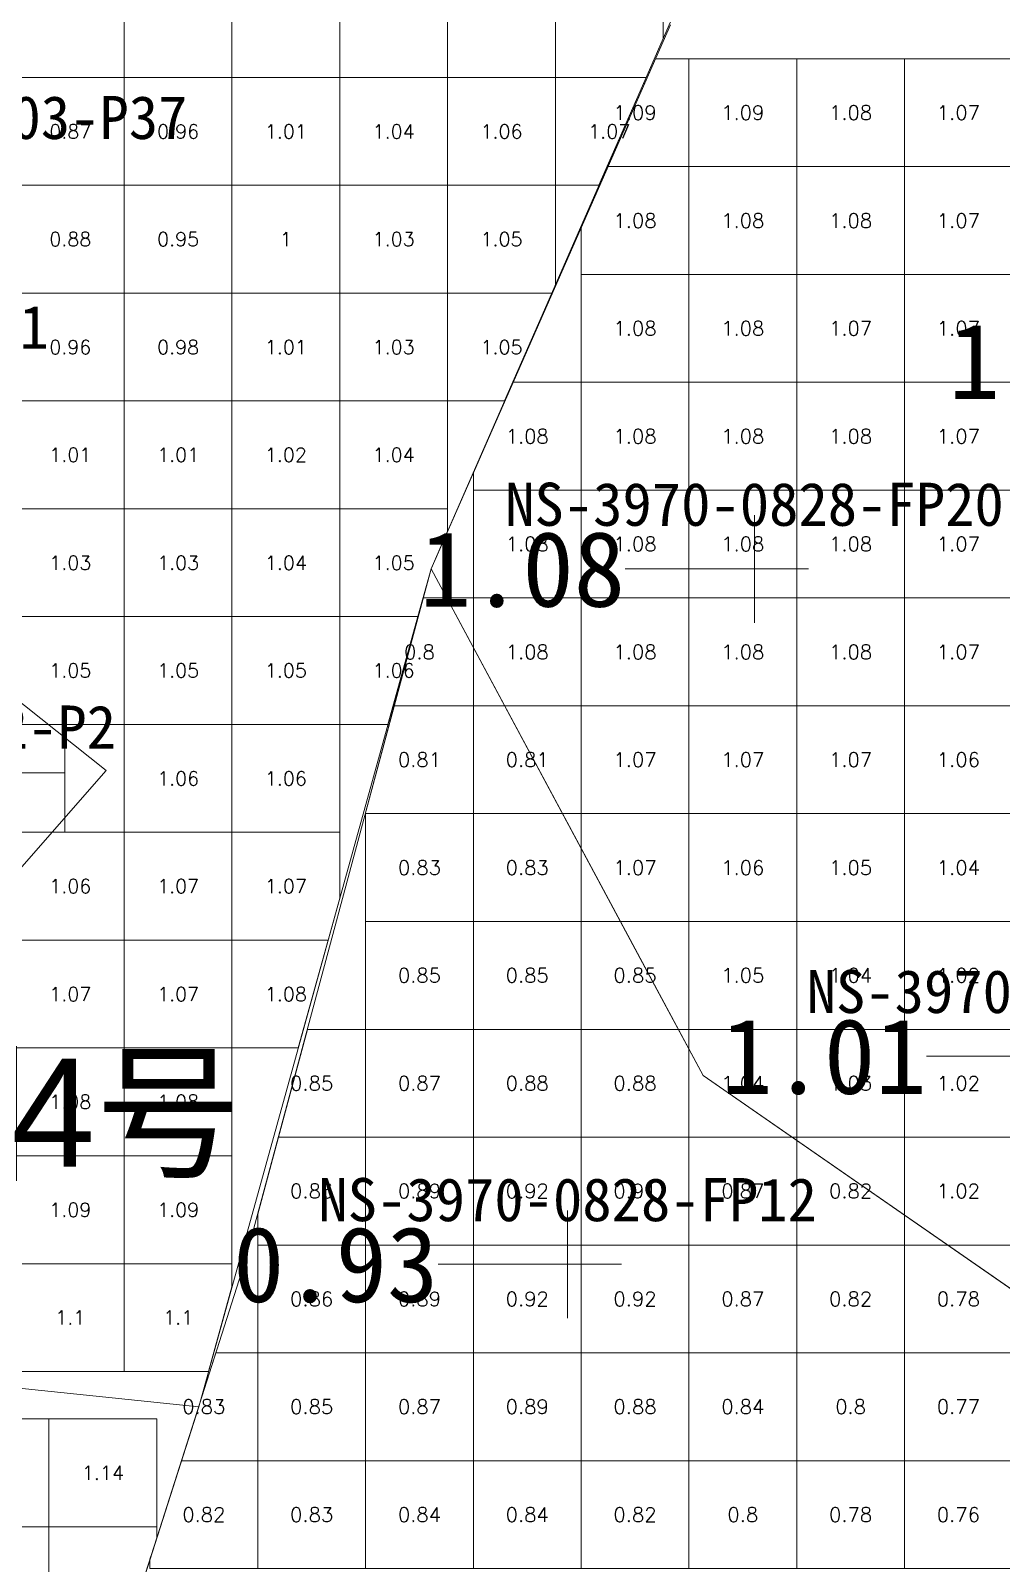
# Model space of a CAD drawing. Header units: inches. Extents: x 469759 to 470079, y 4349683 to 4349873.
# Drawn here: x 469979.03 to 469988.03, y 4349702.59 to 4349716.81 of the extents above; entities that cross this region are included whole.
import ezdxf
from ezdxf.enums import TextEntityAlignment as Align

# ---------------------------------------------------------------- set-up
doc = ezdxf.new("R2010")
doc.units = ezdxf.units.IN
doc.header["$MEASUREMENT"] = 0
for name, color, linetype, lineweight in [('0.500-1.000', 7, 'Continuous', 0), ('1.000-1.500', 7, 'Continuous', 0), ('孔口文字', 7, 'Continuous', 0), ('点', 7, 'Continuous', 0), ('爆区方格网', 7, 'Continuous', 0), ('线条', 7, 'Continuous', 0), ('钻孔', 7, 'Continuous', 0)]:
    doc.layers.add(name, color=color, linetype=linetype, lineweight=lineweight)
doc.styles.add('3dmine_textStyle_1', font='txt.shx', dxfattribs={"height": 1, "bigfont": 'gbcbig.shx'})
doc.styles.add('3dmine_textStyle_2', font='arial.ttf', dxfattribs={"height": 1})
doc.styles.add('3dmine_textStyle_3', font='SimSun.ttf', dxfattribs={"height": 1})

msp = doc.modelspace()

# ---------------------------------------------------------------- hatches: boundary and pattern name
at = {"layer": '钻孔', "linetype": 'Continuous', "lineweight": 0, "true_color": 0x00ffff, "extrusion": (0, 1, 0)}
for points in [[(-469979.305, 3960.459), (-469978.305, 3960.459), (-469978.305, 3971.459), (-469979.305, 3971.459)], [(-469985.009, 3959.937), (-469984.009, 3959.937), (-469984.009, 3970.937), (-469985.009, 3970.937)]]:
    msp.add_hatch(color=4, dxfattribs=at).paths.add_polyline_path(points, flags=0)
at = {"layer": '钻孔', "linetype": 'Continuous', "lineweight": 0, "true_color": 0x0000ff, "extrusion": (0, 1, 0)}
msp.add_hatch(color=5, dxfattribs=at).paths.add_polyline_path([(-469986.742, 3959.8), (-469985.742, 3959.8), (-469985.742, 3970.8), (-469986.742, 3970.8)], flags=0)

# ---------------------------------------------------------------- linework, layer by layer
at = {"color": 5, "linetype": 'Continuous', "lineweight": 0, "true_color": 0x0000ff}
for points in [[(469980.586, 4349704.045), (469982.742, 4349711.814), (469985.743, 4349718.671), (469986.901, 4349723.615), (469987.134, 4349724.617), (469983.959, 4349724.624), (469980.891, 4349722.864), (469978.637, 4349717.803)], [(469977.739, 4349711.524), (469979.727, 4349709.945), (469977.838, 4349707.792)], [(469943.125, 4349698.914), (469948.312, 4349700.172), (469951.744, 4349700.54), (469955.176, 4349700.908), (469960.076, 4349701.843), (469964.977, 4349702.777), (469969.164, 4349703.576), (469968.785, 4349706.741), (469971.373, 4349708.298), (469973.996, 4349706.916), (469974.487, 4349704.601), (469974.777, 4349704.646), (469980.586, 4349704.045)]]:
    msp.add_lwpolyline(points, dxfattribs=at)
at = {"color": 7, "linetype": 'Continuous', "lineweight": 0, "elevation": 1985.963}
msp.add_lwpolyline([(469965.776, 4349715.583), (469961.738, 4349713.214), (469958.801, 4349711.094), (469961.253, 4349709.481), (469963.086, 4349711.336), (469964.697, 4349711.369), (469968.341, 4349711.011), (469971.985, 4349710.652), (469973.465, 4349710.166), (469974.945, 4349709.68), (469976.392, 4349708.736), (469977.838, 4349707.792), (469979.727, 4349709.945), (469977.739, 4349711.524), (469973.831, 4349712.629), (469971.854, 4349713.965), (469968.57, 4349714.27), (469965.776, 4349715.583), (469965.776, 4349715.583)], dxfattribs=at)
at = {"layer": '0.500-1.000', "color": 4, "linetype": 'Continuous', "lineweight": 0, "true_color": 0x00ffff}
msp.add_lwpolyline([(469978.742, 4349698.281), (469980.154, 4349702.694), (469981.009, 4349705.366), (469982.742, 4349711.814), (469985.267, 4349707.116), (469988.107, 4349705.148), (469988.558, 4349704.836), (469990.942, 4349707.038), (469990.864, 4349707.283), (469990.139, 4349709.552), (469993.3, 4349711.78), (469995.933, 4349710.561), (469998.897, 4349709.188), (470000.187, 4349710.546), (470000.892, 4349711.288), (469997.67, 4349714.286), (469997.501, 4349716.07), (469997.307, 4349718.121), (469996.76, 4349719.232), (469994.803, 4349723.2), (469997.774, 4349724.997), (470000.469, 4349723.908), (470003.514, 4349725.713), (470004.352, 4349723.499)], dxfattribs=at)
at = {"layer": '1.000-1.500', "color": 5, "linetype": 'Continuous', "lineweight": 0, "true_color": 0x0000ff}
for points in [[(469995.839, 4349718.091), (469993.144, 4349716.406), (469993.327, 4349716.277), (469995.366, 4349714.835), (469995.8, 4349714.527), (469997.67, 4349714.286), (470000.892, 4349711.288), (469998.897, 4349709.188), (469994.336, 4349711.301), (469993.3, 4349711.78), (469990.902, 4349710.09), (469990.139, 4349709.552), (469990.942, 4349707.038), (469988.558, 4349704.836), (469985.267, 4349707.116), (469984.751, 4349708.076), (469982.742, 4349711.814), (469984.963, 4349716.86)], [(469980.586, 4349704.045), (469978.742, 4349698.281), (469978.712, 4349698.088), (469978.134, 4349694.377), (469976.821, 4349695.198), (469975.507, 4349696.019), (469969.813, 4349695.41), (469969.727, 4349695.4), (469967.021, 4349693.208), (469967.03, 4349693.066), (469967.189, 4349690.675), (469963.589, 4349689.93), (469959.281, 4349692.782), (469961.312, 4349695.804), (469960.559, 4349696.43), (469955.176, 4349700.908), (469959.333, 4349701.779), (469963.489, 4349702.65), (469966.331, 4349703.2), (469966.61, 4349703.254), (469969.73, 4349703.858), (469971.924, 4349704.201), (469974.777, 4349704.646), (469980.586, 4349704.045)]]:
    msp.add_lwpolyline(points, dxfattribs=at)
at = {"layer": '点', "color": 138, "linetype": 'Continuous', "lineweight": 0, "true_color": 0x004c4c}
for points, elevation in [([(469985.742, 4349711.314), (469985.742, 4349712.314)], 3970.8), ([(469986.242, 4349711.814), (469985.242, 4349711.814)], 3970.8), ([(469984.009, 4349704.866), (469984.009, 4349705.866)], 3970.937), ([(469984.509, 4349705.366), (469983.509, 4349705.366)], 3970.937)]:
    msp.add_lwpolyline(points, dxfattribs=dict(at, elevation=elevation))
at = {"layer": '爆区方格网', "color": 5, "linetype": 'Continuous', "lineweight": 0, "true_color": 0x0000ff}
for points, elevation in [([(469979.895, 4349716.372), (469978.895, 4349716.372), (469978.895, 4349717.372), (469979.895, 4349717.372), (469979.895, 4349716.372)], 3971.284), ([(469980.895, 4349716.372), (469979.895, 4349716.372), (469979.895, 4349717.372), (469980.895, 4349717.372), (469980.895, 4349716.372)], 3971.284), ([(469981.895, 4349716.372), (469980.895, 4349716.372), (469980.895, 4349717.372), (469981.895, 4349717.372), (469981.895, 4349716.372)], 3971.284), ([(469982.895, 4349716.372), (469981.895, 4349716.372), (469981.895, 4349717.372), (469982.895, 4349717.372), (469982.895, 4349716.372)], 3971.284), ([(469983.895, 4349716.372), (469982.895, 4349716.372), (469982.895, 4349717.372), (469983.895, 4349717.372), (469983.895, 4349716.372)], 3971.284), ([(469984.895, 4349716.734), (469984.737, 4349716.372), (469983.895, 4349716.372), (469983.895, 4349717.372), (469984.895, 4349717.372), (469984.895, 4349716.734)], 3971.284), ([(469985.134, 4349715.545), (469984.385, 4349715.545), (469984.825, 4349716.545), (469985.134, 4349716.545), (469985.134, 4349715.545)], 3971.003), ([(469986.134, 4349715.545), (469985.134, 4349715.545), (469985.134, 4349716.545), (469986.134, 4349716.545), (469986.134, 4349715.545)], 3971.003), ([(469987.134, 4349715.545), (469986.134, 4349715.545), (469986.134, 4349716.545), (469987.134, 4349716.545), (469987.134, 4349715.545)], 3971.003), ([(469988.134, 4349715.545), (469987.134, 4349715.545), (469987.134, 4349716.545), (469988.134, 4349716.545), (469988.134, 4349715.545)], 3971.003), ([(469979.895, 4349715.372), (469978.895, 4349715.372), (469978.895, 4349716.372), (469979.895, 4349716.372), (469979.895, 4349715.372)], 3971.284), ([(469980.895, 4349715.372), (469979.895, 4349715.372), (469979.895, 4349716.372), (469980.895, 4349716.372), (469980.895, 4349715.372)], 3971.284), ([(469981.895, 4349715.372), (469980.895, 4349715.372), (469980.895, 4349716.372), (469981.895, 4349716.372), (469981.895, 4349715.372)], 3971.284), ([(469982.895, 4349715.372), (469981.895, 4349715.372), (469981.895, 4349716.372), (469982.895, 4349716.372), (469982.895, 4349715.372)], 3971.284), ([(469983.895, 4349715.372), (469982.895, 4349715.372), (469982.895, 4349716.372), (469983.895, 4349716.372), (469983.895, 4349715.372)], 3971.284), ([(469984.299, 4349715.372), (469983.895, 4349715.372), (469983.895, 4349716.372), (469984.737, 4349716.372), (469984.299, 4349715.372)], 3971.284), ([(469985.134, 4349714.545), (469984.134, 4349714.545), (469984.134, 4349714.977), (469984.385, 4349715.545), (469985.134, 4349715.545), (469985.134, 4349714.545)], 3971.003), ([(469986.134, 4349714.545), (469985.134, 4349714.545), (469985.134, 4349715.545), (469986.134, 4349715.545), (469986.134, 4349714.545)], 3971.003), ([(469987.134, 4349714.545), (469986.134, 4349714.545), (469986.134, 4349715.545), (469987.134, 4349715.545), (469987.134, 4349714.545)], 3971.003), ([(469988.134, 4349714.545), (469987.134, 4349714.545), (469987.134, 4349715.545), (469988.134, 4349715.545), (469988.134, 4349714.545)], 3971.003), ([(469979.895, 4349714.372), (469978.895, 4349714.372), (469978.895, 4349715.372), (469979.895, 4349715.372), (469979.895, 4349714.372)], 3971.284), ([(469980.895, 4349714.372), (469979.895, 4349714.372), (469979.895, 4349715.372), (469980.895, 4349715.372), (469980.895, 4349714.372)], 3971.284), ([(469981.895, 4349714.372), (469980.895, 4349714.372), (469980.895, 4349715.372), (469981.895, 4349715.372), (469981.895, 4349714.372)], 3971.284), ([(469982.895, 4349714.372), (469981.895, 4349714.372), (469981.895, 4349715.372), (469982.895, 4349715.372), (469982.895, 4349714.372)], 3971.284), ([(469983.895, 4349714.449), (469983.861, 4349714.372), (469982.895, 4349714.372), (469982.895, 4349715.372), (469983.895, 4349715.372), (469983.895, 4349714.449)], 3971.284), ([(469985.134, 4349713.545), (469984.134, 4349713.545), (469984.134, 4349714.545), (469985.134, 4349714.545), (469985.134, 4349713.545)], 3971.003), ([(469986.134, 4349713.545), (469985.134, 4349713.545), (469985.134, 4349714.545), (469986.134, 4349714.545), (469986.134, 4349713.545)], 3971.003), ([(469987.134, 4349713.545), (469986.134, 4349713.545), (469986.134, 4349714.545), (469987.134, 4349714.545), (469987.134, 4349713.545)], 3971.003), ([(469988.134, 4349713.545), (469987.134, 4349713.545), (469987.134, 4349714.545), (469988.134, 4349714.545), (469988.134, 4349713.545)], 3971.003), ([(469979.895, 4349713.372), (469978.895, 4349713.372), (469978.895, 4349714.372), (469979.895, 4349714.372), (469979.895, 4349713.372)], 3971.284), ([(469980.895, 4349713.372), (469979.895, 4349713.372), (469979.895, 4349714.372), (469980.895, 4349714.372), (469980.895, 4349713.372)], 3971.284), ([(469981.895, 4349713.372), (469980.895, 4349713.372), (469980.895, 4349714.372), (469981.895, 4349714.372), (469981.895, 4349713.372)], 3971.284), ([(469982.895, 4349713.372), (469981.895, 4349713.372), (469981.895, 4349714.372), (469982.895, 4349714.372), (469982.895, 4349713.372)], 3971.284), ([(469983.424, 4349713.372), (469982.895, 4349713.372), (469982.895, 4349714.372), (469983.861, 4349714.372), (469983.424, 4349713.372)], 3971.284), ([(469984.134, 4349712.545), (469983.134, 4349712.545), (469983.134, 4349712.705), (469983.504, 4349713.545), (469984.134, 4349713.545), (469984.134, 4349712.545)], 3971.003), ([(469985.134, 4349712.545), (469984.134, 4349712.545), (469984.134, 4349713.545), (469985.134, 4349713.545), (469985.134, 4349712.545)], 3971.003), ([(469986.134, 4349712.545), (469985.134, 4349712.545), (469985.134, 4349713.545), (469986.134, 4349713.545), (469986.134, 4349712.545)], 3971.003), ([(469987.134, 4349712.545), (469986.134, 4349712.545), (469986.134, 4349713.545), (469987.134, 4349713.545), (469987.134, 4349712.545)], 3971.003), ([(469988.134, 4349712.545), (469987.134, 4349712.545), (469987.134, 4349713.545), (469988.134, 4349713.545), (469988.134, 4349712.545)], 3971.003), ([(469979.895, 4349712.372), (469978.895, 4349712.372), (469978.895, 4349713.372), (469979.895, 4349713.372), (469979.895, 4349712.372)], 3971.284), ([(469980.895, 4349712.372), (469979.895, 4349712.372), (469979.895, 4349713.372), (469980.895, 4349713.372), (469980.895, 4349712.372)], 3971.284), ([(469981.895, 4349712.372), (469980.895, 4349712.372), (469980.895, 4349713.372), (469981.895, 4349713.372), (469981.895, 4349712.372)], 3971.284), ([(469982.895, 4349712.372), (469981.895, 4349712.372), (469981.895, 4349713.372), (469982.895, 4349713.372), (469982.895, 4349712.372)], 3971.284), ([(469984.134, 4349711.545), (469983.134, 4349711.545), (469983.134, 4349712.545), (469984.134, 4349712.545), (469984.134, 4349711.545)], 3971.003), ([(469985.134, 4349711.545), (469984.134, 4349711.545), (469984.134, 4349712.545), (469985.134, 4349712.545), (469985.134, 4349711.545)], 3971.003), ([(469986.134, 4349711.545), (469985.134, 4349711.545), (469985.134, 4349712.545), (469986.134, 4349712.545), (469986.134, 4349711.545)], 3971.003), ([(469987.134, 4349711.545), (469986.134, 4349711.545), (469986.134, 4349712.545), (469987.134, 4349712.545), (469987.134, 4349711.545)], 3971.003), ([(469988.134, 4349711.545), (469987.134, 4349711.545), (469987.134, 4349712.545), (469988.134, 4349712.545), (469988.134, 4349711.545)], 3971.003), ([(469979.895, 4349711.372), (469978.895, 4349711.372), (469978.895, 4349712.372), (469979.895, 4349712.372), (469979.895, 4349711.372)], 3971.284), ([(469980.895, 4349711.372), (469979.895, 4349711.372), (469979.895, 4349712.372), (469980.895, 4349712.372), (469980.895, 4349711.372)], 3971.284), ([(469981.895, 4349711.372), (469980.895, 4349711.372), (469980.895, 4349712.372), (469981.895, 4349712.372), (469981.895, 4349711.372)], 3971.284), ([(469982.895, 4349712.164), (469982.742, 4349711.814), (469982.619, 4349711.372), (469981.895, 4349711.372), (469981.895, 4349712.372), (469982.895, 4349712.372), (469982.895, 4349712.164)], 3971.284), ([(469984.134, 4349710.545), (469983.134, 4349710.545), (469983.134, 4349711.545), (469984.134, 4349711.545), (469984.134, 4349710.545)], 3971.003), ([(469985.134, 4349710.545), (469984.134, 4349710.545), (469984.134, 4349711.545), (469985.134, 4349711.545), (469985.134, 4349710.545)], 3971.003), ([(469986.134, 4349710.545), (469985.134, 4349710.545), (469985.134, 4349711.545), (469986.134, 4349711.545), (469986.134, 4349710.545)], 3971.003), ([(469987.134, 4349710.545), (469986.134, 4349710.545), (469986.134, 4349711.545), (469987.134, 4349711.545), (469987.134, 4349710.545)], 3971.003), ([(469988.134, 4349710.545), (469987.134, 4349710.545), (469987.134, 4349711.545), (469988.134, 4349711.545), (469988.134, 4349710.545)], 3971.003), ([(469979.895, 4349710.372), (469978.895, 4349710.372), (469978.895, 4349711.372), (469979.895, 4349711.372), (469979.895, 4349710.372)], 3971.284), ([(469980.895, 4349710.372), (469979.895, 4349710.372), (469979.895, 4349711.372), (469980.895, 4349711.372), (469980.895, 4349710.372)], 3971.284), ([(469981.895, 4349710.372), (469980.895, 4349710.372), (469980.895, 4349711.372), (469981.895, 4349711.372), (469981.895, 4349710.372)], 3971.284), ([(469982.342, 4349710.372), (469981.895, 4349710.372), (469981.895, 4349711.372), (469982.619, 4349711.372), (469982.342, 4349710.372)], 3971.284), ([(469985.134, 4349709.545), (469984.134, 4349709.545), (469984.134, 4349710.545), (469985.134, 4349710.545), (469985.134, 4349709.545)], 3971.003), ([(469986.134, 4349709.545), (469985.134, 4349709.545), (469985.134, 4349710.545), (469986.134, 4349710.545), (469986.134, 4349709.545)], 3971.003), ([(469987.134, 4349709.545), (469986.134, 4349709.545), (469986.134, 4349710.545), (469987.134, 4349710.545), (469987.134, 4349709.545)], 3971.003), ([(469988.134, 4349709.545), (469987.134, 4349709.545), (469987.134, 4349710.545), (469988.134, 4349710.545), (469988.134, 4349709.545)], 3971.003), ([(469980.895, 4349709.372), (469979.895, 4349709.372), (469979.895, 4349710.372), (469980.895, 4349710.372), (469980.895, 4349709.372)], 3971.284), ([(469981.895, 4349709.372), (469980.895, 4349709.372), (469980.895, 4349710.372), (469981.895, 4349710.372), (469981.895, 4349709.372)], 3971.284), ([(469985.134, 4349708.545), (469984.134, 4349708.545), (469984.134, 4349709.545), (469985.134, 4349709.545), (469985.134, 4349708.545)], 3971.003), ([(469986.134, 4349708.545), (469985.134, 4349708.545), (469985.134, 4349709.545), (469986.134, 4349709.545), (469986.134, 4349708.545)], 3971.003), ([(469987.134, 4349708.545), (469986.134, 4349708.545), (469986.134, 4349709.545), (469987.134, 4349709.545), (469987.134, 4349708.545)], 3971.003), ([(469988.134, 4349708.545), (469987.134, 4349708.545), (469987.134, 4349709.545), (469988.134, 4349709.545), (469988.134, 4349708.545)], 3971.003), ([(469979.895, 4349708.372), (469978.895, 4349708.372), (469978.895, 4349709.372), (469979.895, 4349709.372), (469979.895, 4349708.372)], 3971.284), ([(469980.895, 4349708.372), (469979.895, 4349708.372), (469979.895, 4349709.372), (469980.895, 4349709.372), (469980.895, 4349708.372)], 3971.284), ([(469981.895, 4349708.762), (469981.787, 4349708.372), (469980.895, 4349708.372), (469980.895, 4349709.372), (469981.895, 4349709.372), (469981.895, 4349708.762)], 3971.284), ([(469986.134, 4349707.545), (469985.134, 4349707.545), (469985.134, 4349708.545), (469986.134, 4349708.545), (469986.134, 4349707.545)], 3971.003), ([(469987.134, 4349707.545), (469986.134, 4349707.545), (469986.134, 4349708.545), (469987.134, 4349708.545), (469987.134, 4349707.545)], 3971.003), ([(469988.134, 4349707.545), (469987.134, 4349707.545), (469987.134, 4349708.545), (469988.134, 4349708.545), (469988.134, 4349707.545)], 3971.003), ([(469979.895, 4349707.372), (469978.895, 4349707.372), (469978.895, 4349708.372), (469979.895, 4349708.372), (469979.895, 4349707.372)], 3971.284), ([(469980.895, 4349707.372), (469979.895, 4349707.372), (469979.895, 4349708.372), (469980.895, 4349708.372), (469980.895, 4349707.372)], 3971.284), ([(469981.509, 4349707.372), (469980.895, 4349707.372), (469980.895, 4349708.372), (469981.787, 4349708.372), (469981.509, 4349707.372)], 3971.284), ([(469986.134, 4349706.545), (469985.134, 4349706.545), (469985.134, 4349707.545), (469986.134, 4349707.545), (469986.134, 4349706.545)], 3971.003), ([(469987.134, 4349706.545), (469986.134, 4349706.545), (469986.134, 4349707.545), (469987.134, 4349707.545), (469987.134, 4349706.545)], 3971.003), ([(469988.134, 4349706.545), (469987.134, 4349706.545), (469987.134, 4349707.545), (469988.134, 4349707.545), (469988.134, 4349706.545)], 3971.003), ([(469979.895, 4349706.372), (469978.895, 4349706.372), (469978.895, 4349707.372), (469979.895, 4349707.372), (469979.895, 4349706.372)], 3971.284), ([(469980.895, 4349706.372), (469979.895, 4349706.372), (469979.895, 4349707.372), (469980.895, 4349707.372), (469980.895, 4349706.372)], 3971.284), ([(469988.134, 4349705.545), (469987.134, 4349705.545), (469987.134, 4349706.545), (469988.134, 4349706.545), (469988.134, 4349705.545)], 3971.003), ([(469979.895, 4349705.372), (469978.895, 4349705.372), (469978.895, 4349706.372), (469979.895, 4349706.372), (469979.895, 4349705.372)], 3971.284), ([(469980.895, 4349705.372), (469979.895, 4349705.372), (469979.895, 4349706.372), (469980.895, 4349706.372), (469980.895, 4349705.372)], 3971.284), ([(469979.895, 4349704.372), (469978.895, 4349704.372), (469978.895, 4349705.372), (469979.895, 4349705.372), (469979.895, 4349704.372)], 3971.284), ([(469980.895, 4349705.158), (469980.677, 4349704.372), (469979.895, 4349704.372), (469979.895, 4349705.372), (469980.895, 4349705.372), (469980.895, 4349705.158)], 3971.284), ([(469979.197, 4349702.933), (469978.197, 4349702.933), (469978.197, 4349703.933), (469979.197, 4349703.933), (469979.197, 4349702.933)], 3969.867), ([(469980.197, 4349702.933), (469979.197, 4349702.933), (469979.197, 4349703.933), (469980.197, 4349703.933), (469980.197, 4349702.933)], 3969.867), ([(469979.197, 4349701.933), (469978.197, 4349701.933), (469978.197, 4349702.933), (469979.197, 4349702.933), (469979.197, 4349701.933)], 3969.867), ([(469980.197, 4349702.829), (469979.91, 4349701.933), (469979.197, 4349701.933), (469979.197, 4349702.933), (469980.197, 4349702.933), (469980.197, 4349702.829)], 3969.867)]:
    msp.add_lwpolyline(points, dxfattribs=dict(at, elevation=elevation))
at = {"layer": '爆区方格网', "color": 4, "linetype": 'Continuous', "lineweight": 0, "true_color": 0x00ffff, "elevation": 3969.894}
for points in [[(469983.134, 4349710.545), (469982.401, 4349710.545), (469982.67, 4349711.545), (469983.134, 4349711.545), (469983.134, 4349710.545)], [(469983.134, 4349709.545), (469982.134, 4349709.545), (469982.134, 4349709.553), (469982.401, 4349710.545), (469983.134, 4349710.545), (469983.134, 4349709.545)], [(469984.134, 4349709.545), (469983.134, 4349709.545), (469983.134, 4349710.545), (469984.134, 4349710.545), (469984.134, 4349709.545)], [(469983.134, 4349708.545), (469982.134, 4349708.545), (469982.134, 4349709.545), (469983.134, 4349709.545), (469983.134, 4349708.545)], [(469984.134, 4349708.545), (469983.134, 4349708.545), (469983.134, 4349709.545), (469984.134, 4349709.545), (469984.134, 4349708.545)], [(469983.134, 4349707.545), (469982.134, 4349707.545), (469982.134, 4349708.545), (469983.134, 4349708.545), (469983.134, 4349707.545)], [(469984.134, 4349707.545), (469983.134, 4349707.545), (469983.134, 4349708.545), (469984.134, 4349708.545), (469984.134, 4349707.545)], [(469985.134, 4349707.545), (469984.134, 4349707.545), (469984.134, 4349708.545), (469985.134, 4349708.545), (469985.134, 4349707.545)], [(469982.134, 4349706.545), (469981.326, 4349706.545), (469981.595, 4349707.545), (469982.134, 4349707.545), (469982.134, 4349706.545)], [(469983.134, 4349706.545), (469982.134, 4349706.545), (469982.134, 4349707.545), (469983.134, 4349707.545), (469983.134, 4349706.545)], [(469984.134, 4349706.545), (469983.134, 4349706.545), (469983.134, 4349707.545), (469984.134, 4349707.545), (469984.134, 4349706.545)], [(469985.134, 4349706.545), (469984.134, 4349706.545), (469984.134, 4349707.545), (469985.134, 4349707.545), (469985.134, 4349706.545)], [(469982.134, 4349705.545), (469981.134, 4349705.545), (469981.134, 4349705.832), (469981.326, 4349706.545), (469982.134, 4349706.545), (469982.134, 4349705.545)], [(469983.134, 4349705.545), (469982.134, 4349705.545), (469982.134, 4349706.545), (469983.134, 4349706.545), (469983.134, 4349705.545)], [(469984.134, 4349705.545), (469983.134, 4349705.545), (469983.134, 4349706.545), (469984.134, 4349706.545), (469984.134, 4349705.545)], [(469985.134, 4349705.545), (469984.134, 4349705.545), (469984.134, 4349706.545), (469985.134, 4349706.545), (469985.134, 4349705.545)], [(469986.134, 4349705.545), (469985.134, 4349705.545), (469985.134, 4349706.545), (469986.134, 4349706.545), (469986.134, 4349705.545)], [(469987.134, 4349705.545), (469986.134, 4349705.545), (469986.134, 4349706.545), (469987.134, 4349706.545), (469987.134, 4349705.545)], [(469982.134, 4349704.545), (469981.134, 4349704.545), (469981.134, 4349705.545), (469982.134, 4349705.545), (469982.134, 4349704.545)], [(469983.134, 4349704.545), (469982.134, 4349704.545), (469982.134, 4349705.545), (469983.134, 4349705.545), (469983.134, 4349704.545)], [(469984.134, 4349704.545), (469983.134, 4349704.545), (469983.134, 4349705.545), (469984.134, 4349705.545), (469984.134, 4349704.545)], [(469985.134, 4349704.545), (469984.134, 4349704.545), (469984.134, 4349705.545), (469985.134, 4349705.545), (469985.134, 4349704.545)], [(469986.134, 4349704.545), (469985.134, 4349704.545), (469985.134, 4349705.545), (469986.134, 4349705.545), (469986.134, 4349704.545)], [(469987.134, 4349704.545), (469986.134, 4349704.545), (469986.134, 4349705.545), (469987.134, 4349705.545), (469987.134, 4349704.545)], [(469988.134, 4349704.545), (469987.134, 4349704.545), (469987.134, 4349705.545), (469988.134, 4349705.545), (469988.134, 4349704.545)], [(469981.134, 4349703.545), (469980.426, 4349703.545), (469980.746, 4349704.545), (469981.134, 4349704.545), (469981.134, 4349703.545)], [(469982.134, 4349703.545), (469981.134, 4349703.545), (469981.134, 4349704.545), (469982.134, 4349704.545), (469982.134, 4349703.545)], [(469983.134, 4349703.545), (469982.134, 4349703.545), (469982.134, 4349704.545), (469983.134, 4349704.545), (469983.134, 4349703.545)], [(469984.134, 4349703.545), (469983.134, 4349703.545), (469983.134, 4349704.545), (469984.134, 4349704.545), (469984.134, 4349703.545)], [(469985.134, 4349703.545), (469984.134, 4349703.545), (469984.134, 4349704.545), (469985.134, 4349704.545), (469985.134, 4349703.545)], [(469986.134, 4349703.545), (469985.134, 4349703.545), (469985.134, 4349704.545), (469986.134, 4349704.545), (469986.134, 4349703.545)], [(469987.134, 4349703.545), (469986.134, 4349703.545), (469986.134, 4349704.545), (469987.134, 4349704.545), (469987.134, 4349703.545)], [(469988.134, 4349703.545), (469987.134, 4349703.545), (469987.134, 4349704.545), (469988.134, 4349704.545), (469988.134, 4349703.545)], [(469981.134, 4349702.545), (469980.134, 4349702.545), (469980.134, 4349702.633), (469980.154, 4349702.694), (469980.426, 4349703.545), (469981.134, 4349703.545), (469981.134, 4349702.545)], [(469982.134, 4349702.545), (469981.134, 4349702.545), (469981.134, 4349703.545), (469982.134, 4349703.545), (469982.134, 4349702.545)], [(469983.134, 4349702.545), (469982.134, 4349702.545), (469982.134, 4349703.545), (469983.134, 4349703.545), (469983.134, 4349702.545)], [(469984.134, 4349702.545), (469983.134, 4349702.545), (469983.134, 4349703.545), (469984.134, 4349703.545), (469984.134, 4349702.545)], [(469985.134, 4349702.545), (469984.134, 4349702.545), (469984.134, 4349703.545), (469985.134, 4349703.545), (469985.134, 4349702.545)], [(469986.134, 4349702.545), (469985.134, 4349702.545), (469985.134, 4349703.545), (469986.134, 4349703.545), (469986.134, 4349702.545)], [(469987.134, 4349702.545), (469986.134, 4349702.545), (469986.134, 4349703.545), (469987.134, 4349703.545), (469987.134, 4349702.545)], [(469988.134, 4349702.545), (469987.134, 4349702.545), (469987.134, 4349703.545), (469988.134, 4349703.545), (469988.134, 4349702.545)]]:
    msp.add_lwpolyline(points, dxfattribs=at)
at = {"layer": '爆区方格网', "color": 1, "linetype": 'Continuous', "lineweight": 0, "true_color": 0xff0000, "elevation": 3971.086}
for points in [[(469978.895, 4349710.372), (469979.344, 4349710.372), (469979.344, 4349709.924), (469978.344, 4349709.924), (469978.344, 4349710.924), (469978.895, 4349710.924), (469978.895, 4349710.372)], [(469979.344, 4349709.372), (469978.895, 4349709.372), (469978.895, 4349708.924), (469978.344, 4349708.924), (469978.344, 4349709.924), (469979.344, 4349709.924), (469979.344, 4349709.372)]]:
    msp.add_lwpolyline(points, dxfattribs=at)
at = {"layer": '线条', "color": 138, "linetype": 'Continuous', "lineweight": 0, "true_color": 0x004c4c}
for points, elevation in [([(469985.742, 4349711.814), (469985.742, 4349711.814), (469985.742, 4349711.814)], 3970.8), ([(469984.009, 4349705.366), (469984.009, 4349705.366), (469984.009, 4349705.366)], 3970.937)]:
    msp.add_lwpolyline(points, dxfattribs=dict(at, elevation=elevation))
at = {"layer": '钻孔', "color": 5, "linetype": 'Continuous', "lineweight": 0, "true_color": 0x0000ff}
for points, elevation in [([(469985.742, 4349711.814), (469984.542, 4349711.814)], 3970.8), ([(469985.742, 4349711.814), (469984.542, 4349711.814)], 3959.8), ([(469988.539, 4349707.296), (469987.339, 4349707.296)], 3970.628), ([(469988.539, 4349707.296), (469987.339, 4349707.296)], 3959.628)]:
    msp.add_lwpolyline(points, dxfattribs=dict(at, elevation=elevation))
at = {"layer": '钻孔', "color": 4, "linetype": 'Continuous', "lineweight": 0, "true_color": 0x00ffff}
for elevation in [3970.937, 3959.937]:
    msp.add_lwpolyline([(469984.009, 4349705.366), (469982.809, 4349705.366)], dxfattribs=dict(at, elevation=elevation))

# ---------------------------------------------------------------- texts
at = {"color": 5, "linetype": 'Continuous', "lineweight": 0, "true_color": 0x0000ff, "style": '3dmine_textStyle_1'}
for s, height, p in [('1.09', 0.1333, (469984.634, 4349716.045, 3971.003)), ('1.09', 0.1333, (469985.634, 4349716.045, 3971.003)), ('1.08', 0.1333, (469986.634, 4349716.045, 3971.003)), ('1.07', 0.1333, (469987.634, 4349716.045, 3971.003)), ('0.87', 0.13, (469979.395, 4349715.872, 3971.284)), ('0.96', 0.13, (469980.395, 4349715.872, 3971.284)), ('1.01', 0.13, (469981.395, 4349715.872, 3971.284)), ('1.04', 0.13, (469982.395, 4349715.872, 3971.284)), ('1.06', 0.13, (469983.395, 4349715.872, 3971.284)), ('1.07', 0.13, (469984.395, 4349715.872, 3971.284)), ('1.08', 0.1333, (469984.634, 4349715.045, 3971.003)), ('1.08', 0.1333, (469985.634, 4349715.045, 3971.003)), ('1.08', 0.1333, (469986.634, 4349715.045, 3971.003)), ('1.07', 0.1333, (469987.634, 4349715.045, 3971.003)), ('0.88', 0.13, (469979.395, 4349714.872, 3971.284)), ('0.95', 0.13, (469980.395, 4349714.872, 3971.284)), ('1', 0.13, (469981.395, 4349714.872, 3971.284)), ('1.03', 0.13, (469982.395, 4349714.872, 3971.284)), ('1.05', 0.13, (469983.395, 4349714.872, 3971.284)), ('1.08', 0.1333, (469984.634, 4349714.045, 3971.003)), ('1.08', 0.1333, (469985.634, 4349714.045, 3971.003)), ('1.07', 0.1333, (469986.634, 4349714.045, 3971.003)), ('1.07', 0.1333, (469987.634, 4349714.045, 3971.003)), ('0.96', 0.13, (469979.395, 4349713.872, 3971.284)), ('0.98', 0.13, (469980.395, 4349713.872, 3971.284)), ('1.01', 0.13, (469981.395, 4349713.872, 3971.284)), ('1.03', 0.13, (469982.395, 4349713.872, 3971.284)), ('1.05', 0.13, (469983.395, 4349713.872, 3971.284)), ('1.08', 0.1333, (469983.634, 4349713.045, 3971.003)), ('1.08', 0.1333, (469984.634, 4349713.045, 3971.003)), ('1.08', 0.1333, (469985.634, 4349713.045, 3971.003)), ('1.08', 0.1333, (469986.634, 4349713.045, 3971.003)), ('1.07', 0.1333, (469987.634, 4349713.045, 3971.003)), ('1.01', 0.13, (469979.395, 4349712.872, 3971.284)), ('1.01', 0.13, (469980.395, 4349712.872, 3971.284)), ('1.02', 0.13, (469981.395, 4349712.872, 3971.284)), ('1.04', 0.13, (469982.395, 4349712.872, 3971.284)), ('1.08', 0.1333, (469983.634, 4349712.045, 3971.003)), ('1.08', 0.1333, (469984.634, 4349712.045, 3971.003)), ('1.08', 0.1333, (469985.634, 4349712.045, 3971.003)), ('1.08', 0.1333, (469986.634, 4349712.045, 3971.003)), ('1.07', 0.1333, (469987.634, 4349712.045, 3971.003)), ('1.03', 0.13, (469979.395, 4349711.872, 3971.284)), ('1.03', 0.13, (469980.395, 4349711.872, 3971.284)), ('1.04', 0.13, (469981.395, 4349711.872, 3971.284)), ('1.05', 0.13, (469982.395, 4349711.872, 3971.284)), ('1.08', 0.1333, (469983.634, 4349711.045, 3971.003)), ('1.08', 0.1333, (469984.634, 4349711.045, 3971.003)), ('1.08', 0.1333, (469985.634, 4349711.045, 3971.003)), ('1.08', 0.1333, (469986.634, 4349711.045, 3971.003)), ('1.07', 0.1333, (469987.634, 4349711.045, 3971.003)), ('1.05', 0.13, (469979.395, 4349710.872, 3971.284)), ('1.05', 0.13, (469980.395, 4349710.872, 3971.284)), ('1.05', 0.13, (469981.395, 4349710.872, 3971.284)), ('1.06', 0.13, (469982.395, 4349710.872, 3971.284)), ('1.07', 0.1333, (469984.634, 4349710.045, 3971.003)), ('1.07', 0.1333, (469985.634, 4349710.045, 3971.003)), ('1.07', 0.1333, (469986.634, 4349710.045, 3971.003)), ('1.06', 0.1333, (469987.634, 4349710.045, 3971.003)), ('1.06', 0.13, (469980.395, 4349709.872, 3971.284)), ('1.06', 0.13, (469981.395, 4349709.872, 3971.284)), ('1.07', 0.1333, (469984.634, 4349709.045, 3971.003)), ('1.06', 0.1333, (469985.634, 4349709.045, 3971.003)), ('1.05', 0.1333, (469986.634, 4349709.045, 3971.003)), ('1.04', 0.1333, (469987.634, 4349709.045, 3971.003)), ('1.06', 0.13, (469979.395, 4349708.872, 3971.284)), ('1.07', 0.13, (469980.395, 4349708.872, 3971.284)), ('1.07', 0.13, (469981.395, 4349708.872, 3971.284)), ('1.05', 0.1333, (469985.634, 4349708.045, 3971.003)), ('1.04', 0.1333, (469986.634, 4349708.045, 3971.003)), ('1.02', 0.1333, (469987.634, 4349708.045, 3971.003)), ('1.07', 0.13, (469979.395, 4349707.872, 3971.284)), ('1.07', 0.13, (469980.395, 4349707.872, 3971.284)), ('1.08', 0.13, (469981.395, 4349707.872, 3971.284)), ('1.04', 0.1333, (469985.634, 4349707.045, 3971.003)), ('1.03', 0.1333, (469986.634, 4349707.045, 3971.003)), ('1.02', 0.1333, (469987.634, 4349707.045, 3971.003)), ('1.08', 0.13, (469979.395, 4349706.872, 3971.284)), ('1.08', 0.13, (469980.395, 4349706.872, 3971.284)), ('1.02', 0.1333, (469987.634, 4349706.045, 3971.003)), ('1.09', 0.13, (469979.395, 4349705.872, 3971.284)), ('1.09', 0.13, (469980.395, 4349705.872, 3971.284)), ('1.1', 0.13, (469979.395, 4349704.872, 3971.284)), ('1.1', 0.13, (469980.395, 4349704.872, 3971.284)), ('1.14', 0.13, (469979.697, 4349703.433, 3969.867))]:
    msp.add_text(s, height=height, dxfattribs=at).set_placement(p, align=Align.MIDDLE_CENTER)
at = {"color": 4, "linetype": 'Continuous', "lineweight": 0, "true_color": 0x00ffff, "style": '3dmine_textStyle_1'}
for s, p in [('0.8', (469982.634, 4349711.045, 3969.894)), ('0.81', (469982.634, 4349710.045, 3969.894)), ('0.81', (469983.634, 4349710.045, 3969.894)), ('0.83', (469982.634, 4349709.045, 3969.894)), ('0.83', (469983.634, 4349709.045, 3969.894)), ('0.85', (469982.634, 4349708.045, 3969.894)), ('0.85', (469983.634, 4349708.045, 3969.894)), ('0.85', (469984.634, 4349708.045, 3969.894)), ('0.85', (469981.634, 4349707.045, 3969.894)), ('0.87', (469982.634, 4349707.045, 3969.894)), ('0.88', (469983.634, 4349707.045, 3969.894)), ('0.88', (469984.634, 4349707.045, 3969.894)), ('0.86', (469981.634, 4349706.045, 3969.894)), ('0.89', (469982.634, 4349706.045, 3969.894)), ('0.92', (469983.634, 4349706.045, 3969.894)), ('0.91', (469984.634, 4349706.045, 3969.894)), ('0.87', (469985.634, 4349706.045, 3969.894)), ('0.82', (469986.634, 4349706.045, 3969.894)), ('0.86', (469981.634, 4349705.045, 3969.894)), ('0.89', (469982.634, 4349705.045, 3969.894)), ('0.92', (469983.634, 4349705.045, 3969.894)), ('0.92', (469984.634, 4349705.045, 3969.894)), ('0.87', (469985.634, 4349705.045, 3969.894)), ('0.82', (469986.634, 4349705.045, 3969.894)), ('0.78', (469987.634, 4349705.045, 3969.894)), ('0.83', (469980.634, 4349704.045, 3969.894)), ('0.85', (469981.634, 4349704.045, 3969.894)), ('0.87', (469982.634, 4349704.045, 3969.894)), ('0.89', (469983.634, 4349704.045, 3969.894)), ('0.88', (469984.634, 4349704.045, 3969.894)), ('0.84', (469985.634, 4349704.045, 3969.894)), ('0.8', (469986.634, 4349704.045, 3969.894)), ('0.77', (469987.634, 4349704.045, 3969.894)), ('0.82', (469980.634, 4349703.045, 3969.894)), ('0.83', (469981.634, 4349703.045, 3969.894)), ('0.84', (469982.634, 4349703.045, 3969.894)), ('0.84', (469983.634, 4349703.045, 3969.894)), ('0.82', (469984.634, 4349703.045, 3969.894)), ('0.8', (469985.634, 4349703.045, 3969.894)), ('0.78', (469986.634, 4349703.045, 3969.894)), ('0.76', (469987.634, 4349703.045, 3969.894))]:
    msp.add_text(s, height=0.1333, dxfattribs=at).set_placement(p, align=Align.MIDDLE_CENTER)
at = {"color": 7, "linetype": 'Continuous', "lineweight": 0, "style": '3dmine_textStyle_2'}
msp.add_text('4号', height=1, dxfattribs=at).set_placement((469978.847, 4349706.273, 1985.923))
at = {"layer": '孔口文字', "color": 138, "linetype": 'Continuous', "lineweight": 0, "true_color": 0x004c4c, "style": '3dmine_textStyle_3'}
for s, p in [('BS-3970-0903-P37', (469978.305, 4349715.801, 3971.459)), ('BS-3970-0902-P1', (469977.155, 4349713.857, 3970.935)), ('NS-3970-0828-FP20', (469985.742, 4349712.214, 3970.8)), ('BS-3970-0902-P2', (469977.778, 4349710.148, 3970.688)), ('NS-3970-0828-FP13', (469988.539, 4349707.696, 3970.628)), ('NS-3970-0828-FP12', (469984.009, 4349705.766, 3970.937))]:
    msp.add_text(s, height=0.4, dxfattribs=at).set_placement(p, align=Align.CENTER)
at = {"layer": '钻孔', "color": 5, "linetype": 'Continuous', "lineweight": 0, "true_color": 0x0000ff, "style": '3dmine_textStyle_3'}
for s, p in [('1.02', (469989.449, 4349713.741, 3970.77)), ('1.08', (469984.542, 4349711.814, 3970.8)), ('1.01', (469987.339, 4349707.296, 3970.628))]:
    msp.add_text(s, height=0.7, dxfattribs=at).set_placement(p, align=Align.MIDDLE_RIGHT)
at = {"layer": '钻孔', "color": 4, "linetype": 'Continuous', "lineweight": 0, "true_color": 0x00ffff, "style": '3dmine_textStyle_3'}
msp.add_text('0.93', height=0.7, dxfattribs=at).set_placement((469982.809, 4349705.366, 3970.937), align=Align.MIDDLE_RIGHT)

doc.saveas('drawing.dxf')
